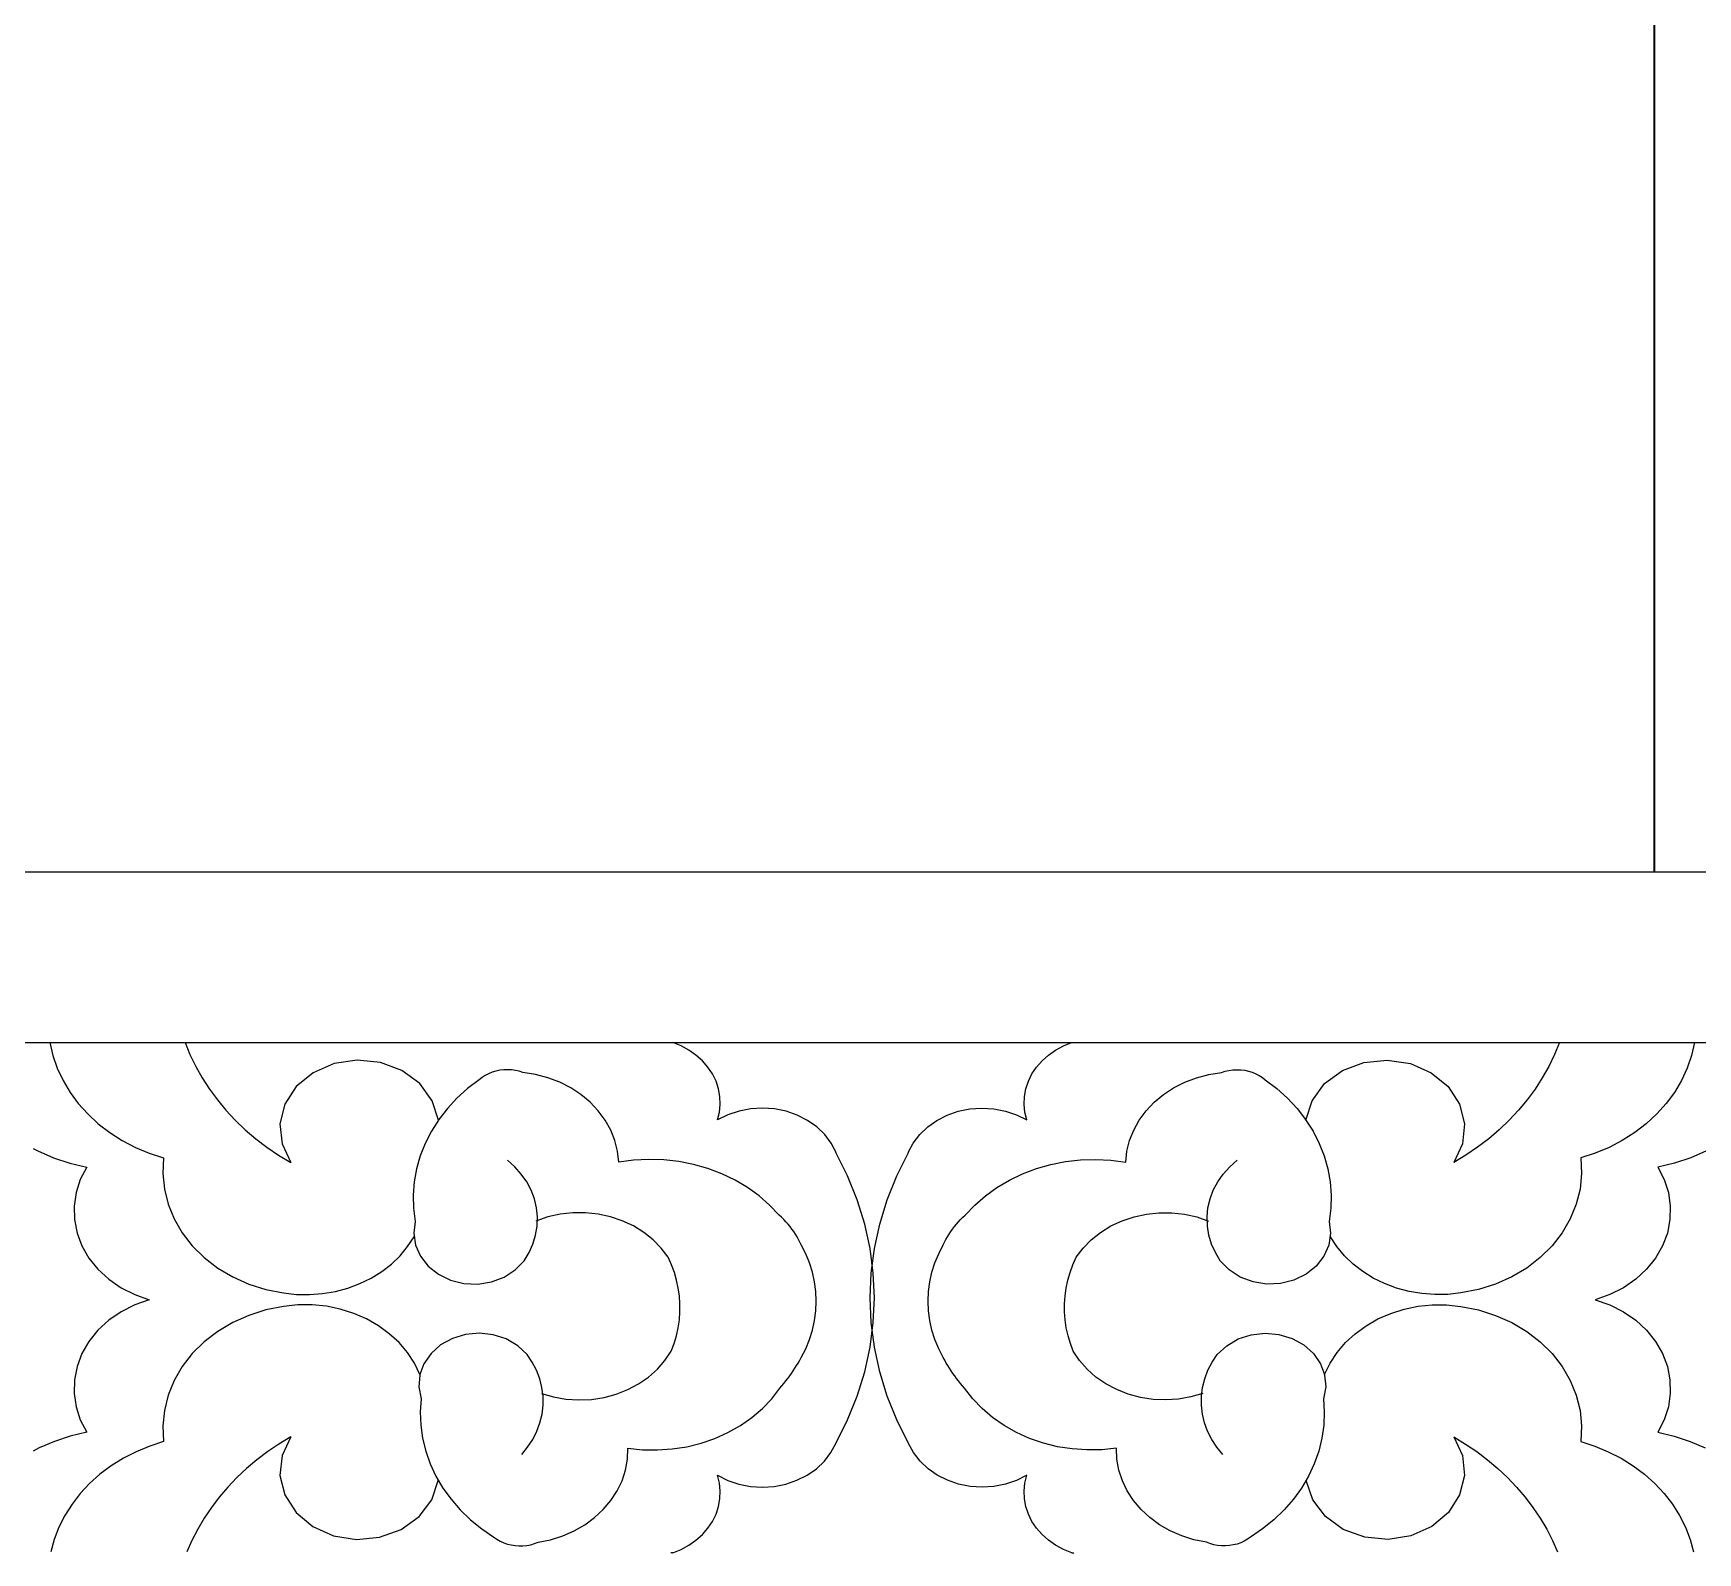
# Model space of a CAD drawing. Extents: x 1188826 to 1909461, y 608442 to 1651179.
# Drawn here: x 1666648.8 to 1666941.8, y 1032543.6 to 1032811.1 of the extents above; entities that cross this region are included whole.
import ezdxf

# ---------------------------------------------------------------- set-up
doc = ezdxf.new("R2010")
doc.units = 0
doc.header["$LTSCALE"] = 1000
doc.header["$MEASUREMENT"] = 0
doc.layers.add('窗', color=4, linetype='Continuous')
doc.layers.add('立面线', color=40, linetype='Continuous')

# ---------------------------------------------------------------- blocks, each defined once
blk = doc.blocks.new('EHYTERHT5EHTER')
at = {"layer": '窗', "ltscale": 3}
blk.add_lwpolyline([(82514.47, -228180.6), (83449.73, -228180.6), (83449.73, -229130.6), (82514.47, -229130.6)], close=True, dxfattribs=at)

msp = doc.modelspace()

# ---------------------------------------------------------------- linework, layer by layer
at = {"layer": '立面线'}
for p, q in [((1666934.15, 1032663.42), (1666934.15, 1033613.42)), ((1669039.81, 1032663.42), (1660727.54, 1032663.42)), ((1660758.89, 1032633.42), (1669008.6, 1032633.42)), ((1666651.76, 1032633.42), (1666652.29, 1032631.14)), ((1666675.54, 1032633.42), (1666676.41, 1032631.3)), ((1666762.86, 1032632.83), (1666761.4, 1032633.42)), ((1666764.23, 1032632.09), (1666762.86, 1032632.83)), ((1666828.78, 1032632.09), (1666830.15, 1032632.83)), ((1666830.15, 1032632.83), (1666831.6, 1032633.42)), ((1666917.46, 1032633.42), (1666916.59, 1032631.3)), ((1666941.24, 1032633.42), (1666940.71, 1032631.14)), ((1666652.29, 1032631.14), (1666653.06, 1032628.9)), ((1666676.41, 1032631.3), (1666677.42, 1032629.23)), ((1666701.79, 1032629.73), (1666698.11, 1032628.12)), ((1666705.85, 1032630.35), (1666701.79, 1032629.73)), ((1666709.96, 1032629.93), (1666705.85, 1032630.35)), ((1666713.73, 1032628.5), (1666709.96, 1032629.93)), ((1666765.48, 1032631.22), (1666764.23, 1032632.09)), ((1666766.6, 1032630.22), (1666765.48, 1032631.22)), ((1666767.57, 1032629.11), (1666766.6, 1032630.22)), ((1666825.43, 1032629.11), (1666826.4, 1032630.22)), ((1666826.4, 1032630.22), (1666827.52, 1032631.22)), ((1666827.52, 1032631.22), (1666828.78, 1032632.09)), ((1666879.27, 1032628.5), (1666883.05, 1032629.93)), ((1666883.05, 1032629.93), (1666887.15, 1032630.35)), ((1666887.15, 1032630.35), (1666891.22, 1032629.73)), ((1666891.22, 1032629.73), (1666894.9, 1032628.12)), ((1666916.59, 1032631.3), (1666915.59, 1032629.23)), ((1666940.71, 1032631.14), (1666939.94, 1032628.9)), ((1666653.06, 1032628.9), (1666654.07, 1032626.74)), ((1666677.42, 1032629.23), (1666678.56, 1032627.2)), ((1666678.56, 1032627.2), (1666679.83, 1032625.24)), ((1666698.11, 1032628.12), (1666695.13, 1032625.67)), ((1666716.86, 1032626.19), (1666713.73, 1032628.5)), ((1666727.32, 1032626.86), (1666725.29, 1032625.31)), ((1666727.83, 1032627.26), (1666727.32, 1032626.86)), ((1666728.39, 1032627.62), (1666727.83, 1032627.26)), ((1666728.98, 1032627.93), (1666728.39, 1032627.62)), ((1666729.61, 1032628.19), (1666728.98, 1032627.93)), ((1666730.26, 1032628.39), (1666729.61, 1032628.19)), ((1666730.94, 1032628.54), (1666730.26, 1032628.39)), ((1666731.63, 1032628.62), (1666730.94, 1032628.54)), ((1666732.32, 1032628.64), (1666731.63, 1032628.62)), ((1666733.02, 1032628.61), (1666732.32, 1032628.64)), ((1666733.7, 1032628.51), (1666733.02, 1032628.61)), ((1666734.38, 1032628.36), (1666733.7, 1032628.51)), ((1666735.03, 1032628.14), (1666734.38, 1032628.36)), ((1666737.25, 1032627.79), (1666735.03, 1032628.14)), ((1666739.42, 1032627.22), (1666737.25, 1032627.79)), ((1666741.49, 1032626.44), (1666739.42, 1032627.22)), ((1666768.38, 1032627.91), (1666767.57, 1032629.11)), ((1666769.01, 1032626.63), (1666768.38, 1032627.91)), ((1666823.99, 1032626.63), (1666824.62, 1032627.91)), ((1666824.62, 1032627.91), (1666825.43, 1032629.11)), ((1666851.51, 1032626.44), (1666853.58, 1032627.22)), ((1666853.58, 1032627.22), (1666855.75, 1032627.79)), ((1666855.75, 1032627.79), (1666857.98, 1032628.14)), ((1666857.98, 1032628.14), (1666858.63, 1032628.36)), ((1666858.63, 1032628.36), (1666859.3, 1032628.51)), ((1666859.3, 1032628.51), (1666859.99, 1032628.61)), ((1666859.99, 1032628.61), (1666860.68, 1032628.64)), ((1666860.68, 1032628.64), (1666861.38, 1032628.62)), ((1666861.38, 1032628.62), (1666862.07, 1032628.54)), ((1666862.07, 1032628.54), (1666862.74, 1032628.39)), ((1666862.74, 1032628.39), (1666863.4, 1032628.19)), ((1666863.4, 1032628.19), (1666864.02, 1032627.93)), ((1666864.02, 1032627.93), (1666864.62, 1032627.62)), ((1666864.62, 1032627.62), (1666865.17, 1032627.26)), ((1666865.17, 1032627.26), (1666865.68, 1032626.86)), ((1666865.68, 1032626.86), (1666867.72, 1032625.31)), ((1666876.14, 1032626.19), (1666879.27, 1032628.5)), ((1666894.9, 1032628.12), (1666897.87, 1032625.67)), ((1666914.45, 1032627.2), (1666913.17, 1032625.24)), ((1666915.59, 1032629.23), (1666914.45, 1032627.2)), ((1666939.94, 1032628.9), (1666938.93, 1032626.74)), ((1666654.07, 1032626.74), (1666655.31, 1032624.66)), ((1666655.31, 1032624.66), (1666656.76, 1032622.69)), ((1666679.83, 1032625.24), (1666681.23, 1032623.34)), ((1666695.13, 1032625.67), (1666693.13, 1032622.57)), ((1666719.07, 1032623.19), (1666716.86, 1032626.19)), ((1666725.29, 1032625.31), (1666723.41, 1032623.62)), ((1666743.44, 1032625.45), (1666741.49, 1032626.44)), ((1666745.24, 1032624.27), (1666743.44, 1032625.45)), ((1666746.87, 1032622.92), (1666745.24, 1032624.27)), ((1666769.45, 1032625.3), (1666769.01, 1032626.63)), ((1666769.7, 1032623.93), (1666769.45, 1032625.3)), ((1666769.76, 1032622.54), (1666769.7, 1032623.93)), ((1666823.25, 1032622.54), (1666823.3, 1032623.93)), ((1666823.3, 1032623.93), (1666823.55, 1032625.3)), ((1666823.55, 1032625.3), (1666823.99, 1032626.63)), ((1666846.14, 1032622.92), (1666847.76, 1032624.27)), ((1666847.76, 1032624.27), (1666849.56, 1032625.45)), ((1666849.56, 1032625.45), (1666851.51, 1032626.44)), ((1666867.72, 1032625.31), (1666869.59, 1032623.62)), ((1666873.94, 1032623.19), (1666876.14, 1032626.19)), ((1666897.87, 1032625.67), (1666899.88, 1032622.57)), ((1666913.17, 1032625.24), (1666911.78, 1032623.34)), ((1666937.7, 1032624.66), (1666936.24, 1032622.69)), ((1666938.93, 1032626.74), (1666937.7, 1032624.66)), ((1666656.76, 1032622.69), (1666658.42, 1032620.85)), ((1666681.23, 1032623.34), (1666682.75, 1032621.51)), ((1666682.75, 1032621.51), (1666684.39, 1032619.75)), ((1666693.13, 1032622.57), (1666692.26, 1032619.11)), ((1666720.16, 1032619.78), (1666719.07, 1032623.19)), ((1666721.72, 1032621.8), (1666720.21, 1032619.86)), ((1666723.41, 1032623.62), (1666721.72, 1032621.8)), ((1666748.29, 1032621.41), (1666746.87, 1032622.92)), ((1666749.5, 1032619.77), (1666748.29, 1032621.41)), ((1666769.28, 1032619.8), (1666769.62, 1032621.16)), ((1666769.62, 1032621.16), (1666769.76, 1032622.54)), ((1666773.06, 1032621.36), (1666771.1, 1032620.71)), ((1666775.11, 1032621.76), (1666773.06, 1032621.36)), ((1666777.21, 1032621.88), (1666775.11, 1032621.76)), ((1666779.31, 1032621.73), (1666777.21, 1032621.88)), ((1666781.35, 1032621.32), (1666779.31, 1032621.73)), ((1666783.3, 1032620.64), (1666781.35, 1032621.32)), ((1666809.7, 1032620.64), (1666811.65, 1032621.32)), ((1666811.65, 1032621.32), (1666813.7, 1032621.73)), ((1666813.7, 1032621.73), (1666815.79, 1032621.88)), ((1666815.79, 1032621.88), (1666817.89, 1032621.76)), ((1666817.89, 1032621.76), (1666819.94, 1032621.36)), ((1666819.94, 1032621.36), (1666821.9, 1032620.71)), ((1666823.39, 1032621.16), (1666823.25, 1032622.54)), ((1666823.73, 1032619.8), (1666823.39, 1032621.16)), ((1666843.5, 1032619.77), (1666844.71, 1032621.41)), ((1666844.71, 1032621.41), (1666846.14, 1032622.92)), ((1666869.59, 1032623.62), (1666871.29, 1032621.8)), ((1666871.29, 1032621.8), (1666872.79, 1032619.86)), ((1666872.85, 1032619.78), (1666873.94, 1032623.19)), ((1666899.88, 1032622.57), (1666900.74, 1032619.11)), ((1666910.26, 1032621.51), (1666908.62, 1032619.75)), ((1666911.78, 1032623.34), (1666910.26, 1032621.51)), ((1666936.24, 1032622.69), (1666934.59, 1032620.85)), ((1666658.42, 1032620.85), (1666660.27, 1032619.14)), ((1666660.27, 1032619.14), (1666662.29, 1032617.58)), ((1666684.39, 1032619.75), (1666686.14, 1032618.08)), ((1666686.14, 1032618.08), (1666688, 1032616.49)), ((1666692.26, 1032619.11), (1666692.62, 1032615.59)), ((1666720.16, 1032619.78), (1666718.91, 1032617.82)), ((1666720.21, 1032619.86), (1666720.16, 1032619.78)), ((1666750.48, 1032618.02), (1666749.5, 1032619.77)), ((1666751.21, 1032616.18), (1666750.48, 1032618.02)), ((1666771.1, 1032620.71), (1666769.28, 1032619.8)), ((1666785.11, 1032619.72), (1666783.3, 1032620.64)), ((1666786.74, 1032618.58), (1666785.11, 1032619.72)), ((1666788.14, 1032617.23), (1666786.74, 1032618.58)), ((1666804.86, 1032617.23), (1666806.27, 1032618.58)), ((1666806.27, 1032618.58), (1666807.89, 1032619.72)), ((1666807.89, 1032619.72), (1666809.7, 1032620.64)), ((1666821.9, 1032620.71), (1666823.73, 1032619.8)), ((1666841.8, 1032616.18), (1666842.53, 1032618.02)), ((1666842.53, 1032618.02), (1666843.5, 1032619.77)), ((1666872.79, 1032619.86), (1666872.85, 1032619.78)), ((1666872.85, 1032619.78), (1666874.09, 1032617.82)), ((1666900.74, 1032619.11), (1666900.39, 1032615.59)), ((1666906.87, 1032618.08), (1666905.01, 1032616.49)), ((1666908.62, 1032619.75), (1666906.87, 1032618.08)), ((1666932.74, 1032619.14), (1666930.71, 1032617.58)), ((1666934.59, 1032620.85), (1666932.74, 1032619.14)), ((1666662.29, 1032617.58), (1666664.47, 1032616.19)), ((1666664.47, 1032616.19), (1666666.8, 1032614.97)), ((1666688, 1032616.49), (1666689.96, 1032615)), ((1666692.62, 1032615.59), (1666694.15, 1032612.3)), ((1666717.82, 1032615.68), (1666716.95, 1032613.47)), ((1666718.91, 1032617.82), (1666717.82, 1032615.68)), ((1666751.68, 1032614.28), (1666751.21, 1032616.18)), ((1666789.29, 1032615.73), (1666788.14, 1032617.23)), ((1666790.17, 1032614.09), (1666789.29, 1032615.73)), ((1666802.84, 1032614.09), (1666803.71, 1032615.73)), ((1666803.71, 1032615.73), (1666804.86, 1032617.23)), ((1666841.33, 1032614.28), (1666841.8, 1032616.18)), ((1666874.09, 1032617.82), (1666875.18, 1032615.68)), ((1666875.18, 1032615.68), (1666876.05, 1032613.47)), ((1666900.39, 1032615.59), (1666898.85, 1032612.3)), ((1666905.01, 1032616.49), (1666903.05, 1032615)), ((1666928.53, 1032616.19), (1666926.21, 1032614.97)), ((1666930.71, 1032617.58), (1666928.53, 1032616.19)), ((1666648.83, 1032614.79), (1666649.64, 1032614.35)), ((1666649.64, 1032614.35), (1666652.39, 1032613.15)), ((1666652.39, 1032613.15), (1666655.26, 1032612.19)), ((1666655.26, 1032612.19), (1666658.23, 1032611.49)), ((1666666.8, 1032614.97), (1666669.24, 1032613.94)), ((1666669.24, 1032613.94), (1666671.78, 1032613.11)), ((1666671.78, 1032613.11), (1666671.64, 1032610.38)), ((1666689.96, 1032615), (1666692.01, 1032613.6)), ((1666692.01, 1032613.6), (1666694.15, 1032612.3)), ((1666716.95, 1032613.47), (1666716.31, 1032611.21)), ((1666733.58, 1032611.56), (1666732.28, 1032612.72)), ((1666751.88, 1032612.35), (1666751.68, 1032614.28)), ((1666754.51, 1032612.7), (1666751.88, 1032612.35)), ((1666757.17, 1032612.84), (1666754.51, 1032612.7)), ((1666759.83, 1032612.76), (1666757.17, 1032612.84)), ((1666762.47, 1032612.47), (1666759.83, 1032612.76)), ((1666765.07, 1032611.96), (1666762.47, 1032612.47)), ((1666792.17, 1032609.95), (1666790.12, 1032614.09)), ((1666800.83, 1032609.95), (1666802.88, 1032614.09)), ((1666827.94, 1032611.96), (1666830.53, 1032612.47)), ((1666830.53, 1032612.47), (1666833.17, 1032612.76)), ((1666833.17, 1032612.76), (1666835.84, 1032612.84)), ((1666835.84, 1032612.84), (1666838.49, 1032612.7)), ((1666838.49, 1032612.7), (1666841.12, 1032612.35)), ((1666841.12, 1032612.35), (1666841.33, 1032614.28)), ((1666859.43, 1032611.56), (1666860.73, 1032612.72)), ((1666876.05, 1032613.47), (1666876.7, 1032611.21)), ((1666900.99, 1032613.6), (1666898.85, 1032612.3)), ((1666903.05, 1032615), (1666900.99, 1032613.6)), ((1666923.76, 1032613.94), (1666921.22, 1032613.11)), ((1666921.22, 1032613.11), (1666921.36, 1032610.38)), ((1666926.21, 1032614.97), (1666923.76, 1032613.94)), ((1666937.74, 1032612.19), (1666934.77, 1032611.49)), ((1666940.62, 1032613.15), (1666937.74, 1032612.19)), ((1666943.36, 1032614.35), (1666940.62, 1032613.15)), ((1666657.11, 1032609.31), (1666656.37, 1032607.01)), ((1666658.23, 1032611.49), (1666657.11, 1032609.31)), ((1666671.64, 1032610.38), (1666671.91, 1032607.64)), ((1666716.31, 1032611.21), (1666715.9, 1032608.91)), ((1666734.72, 1032610.28), (1666733.58, 1032611.56)), ((1666735.69, 1032608.9), (1666734.72, 1032610.28)), ((1666767.59, 1032611.25), (1666765.07, 1032611.96)), ((1666770.03, 1032610.33), (1666767.59, 1032611.25)), ((1666772.36, 1032609.22), (1666770.03, 1032610.33)), ((1666774.55, 1032607.92), (1666772.36, 1032609.22)), ((1666793.86, 1032605.75), (1666792.17, 1032609.95)), ((1666799.14, 1032605.75), (1666800.83, 1032609.95)), ((1666818.46, 1032607.92), (1666820.65, 1032609.22)), ((1666820.65, 1032609.22), (1666822.97, 1032610.33)), ((1666822.97, 1032610.33), (1666825.41, 1032611.25)), ((1666825.41, 1032611.25), (1666827.94, 1032611.96)), ((1666857.32, 1032608.9), (1666858.28, 1032610.28)), ((1666858.28, 1032610.28), (1666859.43, 1032611.56)), ((1666876.7, 1032611.21), (1666877.11, 1032608.91)), ((1666921.36, 1032610.38), (1666921.09, 1032607.64)), ((1666934.77, 1032611.49), (1666935.89, 1032609.31)), ((1666935.89, 1032609.31), (1666936.64, 1032607.01)), ((1666656.37, 1032607.01), (1666656.02, 1032604.64)), ((1666671.91, 1032607.64), (1666672.57, 1032604.96)), ((1666715.9, 1032608.91), (1666715.72, 1032606.58)), ((1666715.72, 1032606.58), (1666715.78, 1032604.25)), ((1666736.46, 1032607.43), (1666735.69, 1032608.9)), ((1666737.04, 1032605.9), (1666736.46, 1032607.43)), ((1666776.58, 1032606.46), (1666774.55, 1032607.92)), ((1666778.45, 1032604.83), (1666776.58, 1032606.46)), ((1666814.55, 1032604.83), (1666816.42, 1032606.46)), ((1666816.42, 1032606.46), (1666818.46, 1032607.92)), ((1666855.96, 1032605.9), (1666856.54, 1032607.43)), ((1666856.54, 1032607.43), (1666857.32, 1032608.9)), ((1666877.11, 1032608.91), (1666877.28, 1032606.58)), ((1666877.28, 1032606.58), (1666877.22, 1032604.25)), ((1666921.09, 1032607.64), (1666920.43, 1032604.96)), ((1666936.64, 1032607.01), (1666936.98, 1032604.64)), ((1666656.02, 1032604.64), (1666656.08, 1032602.25)), ((1666672.57, 1032604.96), (1666673.63, 1032602.37)), ((1666715.78, 1032604.25), (1666716.08, 1032601.94)), ((1666737.41, 1032604.32), (1666737.04, 1032605.9)), ((1666737.57, 1032602.72), (1666737.41, 1032604.32)), ((1666743.78, 1032603.46), (1666741.56, 1032603.21)), ((1666746.02, 1032603.46), (1666743.78, 1032603.46)), ((1666748.25, 1032603.23), (1666746.02, 1032603.46)), ((1666780.13, 1032603.06), (1666778.45, 1032604.83)), ((1666795.18, 1032601.48), (1666793.86, 1032605.75)), ((1666797.83, 1032601.48), (1666799.14, 1032605.75)), ((1666812.88, 1032603.06), (1666814.55, 1032604.83)), ((1666844.76, 1032603.23), (1666846.98, 1032603.46)), ((1666846.98, 1032603.46), (1666849.22, 1032603.46)), ((1666849.22, 1032603.46), (1666851.45, 1032603.21)), ((1666855.43, 1032602.72), (1666855.59, 1032604.32)), ((1666855.59, 1032604.32), (1666855.96, 1032605.9)), ((1666877.22, 1032604.25), (1666876.92, 1032601.94)), ((1666920.43, 1032604.96), (1666919.38, 1032602.37)), ((1666936.98, 1032604.64), (1666936.92, 1032602.25)), ((1666656.08, 1032602.25), (1666656.55, 1032599.9)), ((1666673.63, 1032602.37), (1666675.05, 1032599.92)), ((1666716.08, 1032601.94), (1666715.82, 1032599.85)), ((1666737.25, 1032599.51), (1666737.52, 1032601.11)), ((1666739.39, 1032602.72), (1666737.3, 1032602.01)), ((1666737.52, 1032601.11), (1666737.57, 1032602.72)), ((1666741.56, 1032603.21), (1666739.39, 1032602.72)), ((1666750.42, 1032602.76), (1666748.25, 1032603.23)), ((1666752.51, 1032602.06), (1666750.42, 1032602.76)), ((1666754.48, 1032601.14), (1666752.51, 1032602.06)), ((1666756.3, 1032600.02), (1666754.48, 1032601.14)), ((1666780.54, 1032602.68), (1666780.13, 1032603.06)), ((1666780.94, 1032602.28), (1666780.54, 1032602.68)), ((1666781.32, 1032601.88), (1666780.94, 1032602.28)), ((1666781.69, 1032601.46), (1666781.32, 1032601.88)), ((1666782.04, 1032601.04), (1666781.69, 1032601.46)), ((1666782.37, 1032600.6), (1666782.04, 1032601.04)), ((1666782.69, 1032600.16), (1666782.37, 1032600.6)), ((1666796.12, 1032597.17), (1666795.18, 1032601.48)), ((1666796.88, 1032597.17), (1666797.83, 1032601.48)), ((1666810.32, 1032600.16), (1666810.63, 1032600.6)), ((1666810.63, 1032600.6), (1666810.97, 1032601.04)), ((1666810.97, 1032601.04), (1666811.32, 1032601.46)), ((1666811.32, 1032601.46), (1666811.68, 1032601.88)), ((1666811.68, 1032601.88), (1666812.06, 1032602.28)), ((1666812.06, 1032602.28), (1666812.46, 1032602.68)), ((1666812.46, 1032602.68), (1666812.88, 1032603.06)), ((1666836.7, 1032600.02), (1666838.52, 1032601.14)), ((1666838.52, 1032601.14), (1666840.49, 1032602.06)), ((1666840.49, 1032602.06), (1666842.58, 1032602.76)), ((1666842.58, 1032602.76), (1666844.76, 1032603.23)), ((1666851.45, 1032603.21), (1666853.62, 1032602.72)), ((1666853.62, 1032602.72), (1666855.7, 1032602.01)), ((1666855.49, 1032601.11), (1666855.43, 1032602.72)), ((1666855.75, 1032599.51), (1666855.49, 1032601.11)), ((1666876.92, 1032601.94), (1666877.19, 1032599.85)), ((1666919.38, 1032602.37), (1666917.95, 1032599.92)), ((1666936.92, 1032602.25), (1666936.46, 1032599.9)), ((1666656.55, 1032599.9), (1666657.4, 1032597.63)), ((1666657.4, 1032597.63), (1666658.63, 1032595.49)), ((1666675.05, 1032599.92), (1666676.82, 1032597.64)), ((1666676.82, 1032597.64), (1666678.92, 1032595.57)), ((1666713.39, 1032595.91), (1666714.73, 1032597.51)), ((1666714.73, 1032597.51), (1666715.85, 1032599.22)), ((1666715.82, 1032599.85), (1666716.13, 1032597.77)), ((1666716.13, 1032597.77), (1666716.98, 1032595.81)), ((1666736.1, 1032596.45), (1666736.78, 1032597.96)), ((1666736.78, 1032597.96), (1666737.25, 1032599.51)), ((1666757.94, 1032598.72), (1666756.3, 1032600.02)), ((1666759.38, 1032597.24), (1666757.94, 1032598.72)), ((1666782.99, 1032599.71), (1666782.69, 1032600.16)), ((1666783.27, 1032599.25), (1666782.99, 1032599.71)), ((1666783.53, 1032598.78), (1666783.27, 1032599.25)), ((1666783.78, 1032598.3), (1666783.53, 1032598.78)), ((1666784.01, 1032597.82), (1666783.78, 1032598.3)), ((1666784.81, 1032596.25), (1666784.01, 1032597.82)), ((1666808.2, 1032596.25), (1666809, 1032597.82)), ((1666809, 1032597.82), (1666809.23, 1032598.3)), ((1666809.23, 1032598.3), (1666809.47, 1032598.78)), ((1666809.47, 1032598.78), (1666809.73, 1032599.25)), ((1666809.73, 1032599.25), (1666810.02, 1032599.71)), ((1666810.02, 1032599.71), (1666810.32, 1032600.16)), ((1666833.62, 1032597.24), (1666835.06, 1032598.72)), ((1666835.06, 1032598.72), (1666836.7, 1032600.02)), ((1666856.23, 1032597.96), (1666855.75, 1032599.51)), ((1666856.9, 1032596.45), (1666856.23, 1032597.96)), ((1666876.88, 1032597.77), (1666876.02, 1032595.81)), ((1666877.19, 1032599.85), (1666876.88, 1032597.77)), ((1666878.28, 1032597.51), (1666877.15, 1032599.22)), ((1666879.61, 1032595.91), (1666878.28, 1032597.51)), ((1666916.18, 1032597.64), (1666914.09, 1032595.57)), ((1666917.95, 1032599.92), (1666916.18, 1032597.64)), ((1666935.6, 1032597.63), (1666934.37, 1032595.49)), ((1666936.46, 1032599.9), (1666935.6, 1032597.63)), ((1666658.63, 1032595.49), (1666660.21, 1032593.52)), ((1666678.92, 1032595.57), (1666681.3, 1032593.74)), ((1666711.86, 1032594.44), (1666713.39, 1032595.91)), ((1666716.98, 1032595.81), (1666718.35, 1032594.07)), ((1666733.67, 1032593.41), (1666735.23, 1032595.03)), ((1666735.23, 1032595.03), (1666736.1, 1032596.45)), ((1666760.59, 1032595.63), (1666759.38, 1032597.24)), ((1666761.18, 1032594.31), (1666760.59, 1032595.63)), ((1666785.47, 1032594.63), (1666784.81, 1032596.25)), ((1666785.99, 1032592.98), (1666785.47, 1032594.63)), ((1666796.69, 1032592.83), (1666796.12, 1032597.17)), ((1666796.31, 1032592.83), (1666796.88, 1032597.17)), ((1666807.02, 1032592.98), (1666807.54, 1032594.63)), ((1666807.54, 1032594.63), (1666808.2, 1032596.25)), ((1666831.82, 1032594.31), (1666832.41, 1032595.63)), ((1666832.41, 1032595.63), (1666833.62, 1032597.24)), ((1666857.77, 1032595.03), (1666856.9, 1032596.45)), ((1666859.33, 1032593.41), (1666857.77, 1032595.03)), ((1666876.02, 1032595.81), (1666874.66, 1032594.07)), ((1666881.14, 1032594.44), (1666879.61, 1032595.91)), ((1666914.09, 1032595.57), (1666911.7, 1032593.74)), ((1666934.37, 1032595.49), (1666932.79, 1032593.52)), ((1666660.21, 1032593.52), (1666662.11, 1032591.77)), ((1666662.11, 1032591.77), (1666664.28, 1032590.27)), ((1666681.3, 1032593.74), (1666683.93, 1032592.18)), ((1666683.93, 1032592.18), (1666686.77, 1032590.91)), ((1666706.31, 1032590.99), (1666708.3, 1032591.97)), ((1666708.3, 1032591.97), (1666710.16, 1032593.12)), ((1666710.16, 1032593.12), (1666711.86, 1032594.44)), ((1666718.35, 1032594.07), (1666720.14, 1032592.64)), ((1666720.14, 1032592.64), (1666722.27, 1032591.61)), ((1666729.48, 1032591.3), (1666731.72, 1032592.15)), ((1666731.72, 1032592.15), (1666733.67, 1032593.41)), ((1666761.68, 1032592.97), (1666761.18, 1032594.31)), ((1666762.07, 1032591.61), (1666761.68, 1032592.97)), ((1666786.36, 1032591.3), (1666785.99, 1032592.98)), ((1666796.12, 1032588.48), (1666796.31, 1032592.83)), ((1666796.88, 1032588.48), (1666796.69, 1032592.83)), ((1666806.65, 1032591.3), (1666807.02, 1032592.98)), ((1666830.93, 1032591.61), (1666831.33, 1032592.97)), ((1666831.33, 1032592.97), (1666831.82, 1032594.31)), ((1666861.29, 1032592.15), (1666859.33, 1032593.41)), ((1666863.53, 1032591.3), (1666861.29, 1032592.15)), ((1666872.86, 1032592.64), (1666870.73, 1032591.61)), ((1666874.66, 1032594.07), (1666872.86, 1032592.64)), ((1666882.85, 1032593.12), (1666881.14, 1032594.44)), ((1666884.7, 1032591.97), (1666882.85, 1032593.12)), ((1666886.7, 1032590.99), (1666884.7, 1032591.97)), ((1666909.07, 1032592.18), (1666906.23, 1032590.91)), ((1666911.7, 1032593.74), (1666909.07, 1032592.18)), ((1666930.9, 1032591.77), (1666928.73, 1032590.27)), ((1666932.79, 1032593.52), (1666930.9, 1032591.77)), ((1666664.28, 1032590.27), (1666666.68, 1032589.06)), ((1666666.68, 1032589.06), (1666669.26, 1032588.16)), ((1666686.77, 1032590.91), (1666689.77, 1032589.96)), ((1666689.77, 1032589.96), (1666692.89, 1032589.35)), ((1666692.89, 1032589.35), (1666695.17, 1032589.1)), ((1666695.17, 1032589.1), (1666697.47, 1032589.06)), ((1666697.47, 1032589.06), (1666699.76, 1032589.23)), ((1666699.76, 1032589.23), (1666702.01, 1032589.61)), ((1666702.01, 1032589.61), (1666704.2, 1032590.2)), ((1666704.2, 1032590.2), (1666706.31, 1032590.99)), ((1666722.27, 1032591.61), (1666724.63, 1032591.02)), ((1666724.63, 1032591.02), (1666727.07, 1032590.92)), ((1666727.07, 1032590.92), (1666729.48, 1032591.3)), ((1666762.37, 1032590.22), (1666762.07, 1032591.61)), ((1666762.57, 1032588.83), (1666762.37, 1032590.22)), ((1666762.66, 1032587.42), (1666762.57, 1032588.83)), ((1666786.58, 1032589.6), (1666786.36, 1032591.3)), ((1666786.66, 1032587.89), (1666786.58, 1032589.6)), ((1666806.35, 1032587.89), (1666806.42, 1032589.6)), ((1666806.42, 1032589.6), (1666806.65, 1032591.3)), ((1666830.34, 1032587.42), (1666830.44, 1032588.83)), ((1666830.44, 1032588.83), (1666830.63, 1032590.22)), ((1666830.63, 1032590.22), (1666830.93, 1032591.61)), ((1666865.93, 1032590.92), (1666863.53, 1032591.3)), ((1666868.38, 1032591.02), (1666865.93, 1032590.92)), ((1666870.73, 1032591.61), (1666868.38, 1032591.02)), ((1666888.8, 1032590.2), (1666886.7, 1032590.99)), ((1666891, 1032589.61), (1666888.8, 1032590.2)), ((1666893.25, 1032589.23), (1666891, 1032589.61)), ((1666895.54, 1032589.06), (1666893.25, 1032589.23)), ((1666897.83, 1032589.1), (1666895.54, 1032589.06)), ((1666900.11, 1032589.35), (1666897.83, 1032589.1)), ((1666903.23, 1032589.96), (1666900.11, 1032589.35)), ((1666906.23, 1032590.91), (1666903.23, 1032589.96)), ((1666926.32, 1032589.06), (1666923.74, 1032588.16)), ((1666928.73, 1032590.27), (1666926.32, 1032589.06)), ((1666664.28, 1032586.04), (1666662.11, 1032584.55)), ((1666666.68, 1032587.26), (1666664.28, 1032586.04)), ((1666669.26, 1032588.16), (1666666.68, 1032587.26)), ((1666689.77, 1032586.35), (1666686.77, 1032585.4)), ((1666692.89, 1032586.97), (1666689.77, 1032586.35)), ((1666695.39, 1032587.23), (1666692.89, 1032586.97)), ((1666697.91, 1032587.24), (1666695.39, 1032587.23)), ((1666700.42, 1032587), (1666697.91, 1032587.24)), ((1666702.87, 1032586.5), (1666700.42, 1032587)), ((1666705.23, 1032585.76), (1666702.87, 1032586.5)), ((1666762.55, 1032584.61), (1666762.66, 1032586.02)), ((1666762.66, 1032586.02), (1666762.66, 1032587.42)), ((1666786.36, 1032584.48), (1666786.58, 1032586.18)), ((1666786.58, 1032586.18), (1666786.66, 1032587.89)), ((1666796.31, 1032584.12), (1666796.12, 1032588.48)), ((1666796.69, 1032584.12), (1666796.88, 1032588.48)), ((1666806.42, 1032586.18), (1666806.35, 1032587.89)), ((1666806.65, 1032584.48), (1666806.42, 1032586.18)), ((1666830.35, 1032586.02), (1666830.34, 1032587.42)), ((1666830.45, 1032584.61), (1666830.35, 1032586.02)), ((1666887.77, 1032585.76), (1666890.14, 1032586.5)), ((1666890.14, 1032586.5), (1666892.59, 1032587)), ((1666892.59, 1032587), (1666895.09, 1032587.24)), ((1666895.09, 1032587.24), (1666897.61, 1032587.23)), ((1666897.61, 1032587.23), (1666900.11, 1032586.97)), ((1666900.11, 1032586.97), (1666903.23, 1032586.35)), ((1666903.23, 1032586.35), (1666906.23, 1032585.4)), ((1666923.74, 1032588.16), (1666926.32, 1032587.26)), ((1666926.32, 1032587.26), (1666928.73, 1032586.04)), ((1666928.73, 1032586.04), (1666930.9, 1032584.55)), ((1666662.11, 1032584.55), (1666660.21, 1032582.8)), ((1666683.93, 1032584.14), (1666681.3, 1032582.58)), ((1666686.77, 1032585.4), (1666683.93, 1032584.14)), ((1666707.48, 1032584.78), (1666705.23, 1032585.76)), ((1666709.58, 1032583.58), (1666707.48, 1032584.78)), ((1666711.5, 1032582.18), (1666709.58, 1032583.58)), ((1666762.04, 1032581.83), (1666762.34, 1032583.22)), ((1666762.34, 1032583.22), (1666762.55, 1032584.61)), ((1666785.99, 1032582.8), (1666786.36, 1032584.48)), ((1666796.12, 1032579.78), (1666796.69, 1032584.12)), ((1666796.88, 1032579.78), (1666796.31, 1032584.12)), ((1666807.02, 1032582.8), (1666806.65, 1032584.48)), ((1666830.66, 1032583.22), (1666830.45, 1032584.61)), ((1666830.97, 1032581.83), (1666830.66, 1032583.22)), ((1666881.51, 1032582.18), (1666883.43, 1032583.58)), ((1666883.43, 1032583.58), (1666885.52, 1032584.78)), ((1666885.52, 1032584.78), (1666887.77, 1032585.76)), ((1666906.23, 1032585.4), (1666909.07, 1032584.14)), ((1666909.07, 1032584.14), (1666911.7, 1032582.58)), ((1666930.9, 1032584.55), (1666932.79, 1032582.8)), ((1666658.63, 1032580.83), (1666657.4, 1032578.69)), ((1666660.21, 1032582.8), (1666658.63, 1032580.83)), ((1666678.92, 1032580.75), (1666676.82, 1032578.68)), ((1666681.3, 1032582.58), (1666678.92, 1032580.75)), ((1666713.21, 1032580.6), (1666711.5, 1032582.18)), ((1666714.69, 1032578.86), (1666713.21, 1032580.6)), ((1666720.54, 1032580.21), (1666718.84, 1032578.7)), ((1666722.6, 1032581.34), (1666720.54, 1032580.21)), ((1666724.91, 1032582.03), (1666722.6, 1032581.34)), ((1666727.35, 1032582.25), (1666724.91, 1032582.03)), ((1666729.78, 1032581.98), (1666727.35, 1032582.25)), ((1666732.07, 1032581.25), (1666729.78, 1032581.98)), ((1666734.1, 1032580.07), (1666732.07, 1032581.25)), ((1666735.76, 1032578.53), (1666734.1, 1032580.07)), ((1666761.12, 1032579.13), (1666761.63, 1032580.47)), ((1666761.63, 1032580.47), (1666762.04, 1032581.83)), ((1666784.81, 1032579.53), (1666785.47, 1032581.14)), ((1666785.47, 1032581.14), (1666785.99, 1032582.8)), ((1666807.54, 1032581.14), (1666807.02, 1032582.8)), ((1666808.2, 1032579.53), (1666807.54, 1032581.14)), ((1666831.38, 1032580.47), (1666830.97, 1032581.83)), ((1666831.88, 1032579.13), (1666831.38, 1032580.47)), ((1666857.24, 1032578.53), (1666858.9, 1032580.07)), ((1666858.9, 1032580.07), (1666860.93, 1032581.25)), ((1666860.93, 1032581.25), (1666863.23, 1032581.98)), ((1666863.23, 1032581.98), (1666865.65, 1032582.25)), ((1666865.65, 1032582.25), (1666868.09, 1032582.03)), ((1666868.09, 1032582.03), (1666870.4, 1032581.34)), ((1666870.4, 1032581.34), (1666872.46, 1032580.21)), ((1666872.46, 1032580.21), (1666874.16, 1032578.7)), ((1666878.32, 1032578.86), (1666879.8, 1032580.6)), ((1666879.8, 1032580.6), (1666881.51, 1032582.18)), ((1666911.7, 1032582.58), (1666914.09, 1032580.75)), ((1666914.09, 1032580.75), (1666916.18, 1032578.68)), ((1666932.79, 1032582.8), (1666934.37, 1032580.83)), ((1666934.37, 1032580.83), (1666935.6, 1032578.69)), ((1666657.4, 1032578.69), (1666656.55, 1032576.42)), ((1666676.82, 1032578.68), (1666675.05, 1032576.4)), ((1666715.92, 1032576.97), (1666714.69, 1032578.86)), ((1666718.84, 1032578.7), (1666717.59, 1032576.89)), ((1666736.67, 1032577.17), (1666735.76, 1032578.53)), ((1666737.41, 1032575.74), (1666736.67, 1032577.17)), ((1666758.68, 1032575.92), (1666760.02, 1032577.46)), ((1666760.02, 1032577.46), (1666761.12, 1032579.13)), ((1666783.19, 1032576.56), (1666783.47, 1032577.02)), ((1666783.47, 1032577.02), (1666783.74, 1032577.49)), ((1666783.74, 1032577.49), (1666784.01, 1032577.96)), ((1666784.01, 1032577.96), (1666784.81, 1032579.53)), ((1666795.18, 1032575.48), (1666796.12, 1032579.78)), ((1666797.83, 1032575.48), (1666796.88, 1032579.78)), ((1666809, 1032577.96), (1666808.2, 1032579.53)), ((1666809.26, 1032577.49), (1666809, 1032577.96)), ((1666809.53, 1032577.02), (1666809.26, 1032577.49)), ((1666809.81, 1032576.56), (1666809.53, 1032577.02)), ((1666832.99, 1032577.46), (1666831.88, 1032579.13)), ((1666834.33, 1032575.92), (1666832.99, 1032577.46)), ((1666855.59, 1032575.74), (1666856.33, 1032577.17)), ((1666856.33, 1032577.17), (1666857.24, 1032578.53)), ((1666874.16, 1032578.7), (1666875.41, 1032576.89)), ((1666877.09, 1032576.97), (1666878.32, 1032578.86)), ((1666916.18, 1032578.68), (1666917.95, 1032576.4)), ((1666935.6, 1032578.69), (1666936.46, 1032576.42)), ((1666656.08, 1032574.06), (1666656.02, 1032571.68)), ((1666656.55, 1032576.42), (1666656.08, 1032574.06)), ((1666675.05, 1032576.4), (1666673.63, 1032573.94)), ((1666716.88, 1032574.98), (1666715.92, 1032576.97)), ((1666716.86, 1032574.89), (1666716.69, 1032572.8)), ((1666716.88, 1032574.98), (1666716.86, 1032574.89)), ((1666717.59, 1032576.89), (1666716.88, 1032574.98)), ((1666737.98, 1032574.25), (1666737.41, 1032575.74)), ((1666738.36, 1032572.72), (1666737.98, 1032574.25)), ((1666755.38, 1032573.33), (1666757.12, 1032574.54)), ((1666757.12, 1032574.54), (1666758.68, 1032575.92)), ((1666781.32, 1032573.87), (1666781.65, 1032574.31)), ((1666781.65, 1032574.31), (1666781.98, 1032574.75)), ((1666781.98, 1032574.75), (1666782.29, 1032575.2)), ((1666782.29, 1032575.2), (1666782.6, 1032575.65)), ((1666782.6, 1032575.65), (1666782.9, 1032576.1)), ((1666782.9, 1032576.1), (1666783.19, 1032576.56)), ((1666793.86, 1032571.21), (1666795.18, 1032575.48)), ((1666799.14, 1032571.21), (1666797.83, 1032575.48)), ((1666810.1, 1032576.1), (1666809.81, 1032576.56)), ((1666810.4, 1032575.65), (1666810.1, 1032576.1)), ((1666810.71, 1032575.2), (1666810.4, 1032575.65)), ((1666811.03, 1032574.75), (1666810.71, 1032575.2)), ((1666811.35, 1032574.31), (1666811.03, 1032574.75)), ((1666811.69, 1032573.87), (1666811.35, 1032574.31)), ((1666835.88, 1032574.54), (1666834.33, 1032575.92)), ((1666837.63, 1032573.33), (1666835.88, 1032574.54)), ((1666854.64, 1032572.72), (1666855.03, 1032574.25)), ((1666855.03, 1032574.25), (1666855.59, 1032575.74)), ((1666875.41, 1032576.89), (1666876.12, 1032574.98)), ((1666876.12, 1032574.98), (1666877.09, 1032576.97)), ((1666876.12, 1032574.98), (1666876.14, 1032574.89)), ((1666876.14, 1032574.89), (1666876.32, 1032572.8)), ((1666917.95, 1032576.4), (1666919.38, 1032573.94)), ((1666936.46, 1032576.42), (1666936.92, 1032574.06)), ((1666936.92, 1032574.06), (1666936.98, 1032571.68)), ((1666656.02, 1032571.68), (1666656.37, 1032569.31)), ((1666672.57, 1032571.35), (1666671.91, 1032568.67)), ((1666673.63, 1032573.94), (1666672.57, 1032571.35)), ((1666716.69, 1032572.8), (1666717.08, 1032570.73)), ((1666738.28, 1032571.66), (1666740.41, 1032571.05)), ((1666738.56, 1032571.16), (1666738.36, 1032572.72)), ((1666738.57, 1032569.6), (1666738.56, 1032571.16)), ((1666749.29, 1032570.96), (1666751.43, 1032571.53)), ((1666751.43, 1032571.53), (1666753.47, 1032572.33)), ((1666753.47, 1032572.33), (1666755.38, 1032573.33)), ((1666778.82, 1032570.73), (1666780.26, 1032572.59)), ((1666780.26, 1032572.59), (1666780.62, 1032573.01)), ((1666780.62, 1032573.01), (1666780.97, 1032573.44)), ((1666780.97, 1032573.44), (1666781.32, 1032573.87)), ((1666792.17, 1032567), (1666793.86, 1032571.21)), ((1666800.83, 1032567), (1666799.14, 1032571.21)), ((1666812.03, 1032573.44), (1666811.69, 1032573.87)), ((1666812.38, 1032573.01), (1666812.03, 1032573.44)), ((1666812.74, 1032572.59), (1666812.38, 1032573.01)), ((1666814.19, 1032570.73), (1666812.74, 1032572.59)), ((1666839.54, 1032572.33), (1666837.63, 1032573.33)), ((1666841.58, 1032571.53), (1666839.54, 1032572.33)), ((1666843.72, 1032570.96), (1666841.58, 1032571.53)), ((1666854.72, 1032571.66), (1666852.6, 1032571.05)), ((1666854.44, 1032569.6), (1666854.45, 1032571.16)), ((1666854.45, 1032571.16), (1666854.64, 1032572.72)), ((1666876.32, 1032572.8), (1666875.92, 1032570.73)), ((1666919.38, 1032573.94), (1666920.43, 1032571.35)), ((1666920.43, 1032571.35), (1666921.09, 1032568.67)), ((1666936.98, 1032571.68), (1666936.64, 1032569.31)), ((1666656.37, 1032569.31), (1666657.11, 1032567.01)), ((1666671.91, 1032568.67), (1666671.64, 1032565.94)), ((1666717.08, 1032570.73), (1666716.94, 1032568.41)), ((1666716.94, 1032568.41), (1666717.03, 1032566.08)), ((1666738.39, 1032568.04), (1666738.57, 1032569.6)), ((1666740.41, 1032571.05), (1666742.6, 1032570.67)), ((1666742.6, 1032570.67), (1666744.84, 1032570.52)), ((1666744.84, 1032570.52), (1666747.08, 1032570.62)), ((1666747.08, 1032570.62), (1666749.29, 1032570.96)), ((1666775.32, 1032567.42), (1666777.16, 1032569)), ((1666777.16, 1032569), (1666778.82, 1032570.73)), ((1666815.84, 1032569), (1666814.19, 1032570.73)), ((1666817.69, 1032567.42), (1666815.84, 1032569)), ((1666845.93, 1032570.62), (1666843.72, 1032570.96)), ((1666848.16, 1032570.52), (1666845.93, 1032570.62)), ((1666850.4, 1032570.67), (1666848.16, 1032570.52)), ((1666852.6, 1032571.05), (1666850.4, 1032570.67)), ((1666854.62, 1032568.04), (1666854.44, 1032569.6)), ((1666875.92, 1032570.73), (1666876.07, 1032568.41)), ((1666876.07, 1032568.41), (1666875.98, 1032566.08)), ((1666921.09, 1032568.67), (1666921.36, 1032565.94)), ((1666936.64, 1032569.31), (1666935.89, 1032567.01)), ((1666657.11, 1032567.01), (1666658.23, 1032564.82)), ((1666671.64, 1032565.94), (1666671.78, 1032563.2)), ((1666717.03, 1032566.08), (1666717.35, 1032563.77)), ((1666737.47, 1032565.01), (1666738.02, 1032566.5)), ((1666738.02, 1032566.5), (1666738.39, 1032568.04)), ((1666771.11, 1032564.78), (1666773.29, 1032566.01)), ((1666773.29, 1032566.01), (1666775.32, 1032567.42)), ((1666790.12, 1032562.87), (1666792.17, 1032567)), ((1666802.88, 1032562.87), (1666800.83, 1032567)), ((1666819.71, 1032566.01), (1666817.69, 1032567.42)), ((1666821.89, 1032564.78), (1666819.71, 1032566.01)), ((1666854.98, 1032566.5), (1666854.62, 1032568.04)), ((1666855.53, 1032565.01), (1666854.98, 1032566.5)), ((1666875.98, 1032566.08), (1666875.65, 1032563.77)), ((1666921.36, 1032565.94), (1666921.22, 1032563.2)), ((1666935.89, 1032567.01), (1666934.77, 1032564.82)), ((1666652.54, 1032563.23), (1666649.86, 1032562.08)), ((1666655.34, 1032564.15), (1666652.54, 1032563.23)), ((1666658.23, 1032564.82), (1666655.34, 1032564.15)), ((1666669.32, 1032562.4), (1666666.95, 1032561.41)), ((1666671.78, 1032563.2), (1666669.32, 1032562.4)), ((1666692.08, 1032562.76), (1666690.09, 1032561.42)), ((1666694.15, 1032564.01), (1666692.08, 1032562.76)), ((1666694.15, 1032564.01), (1666692.62, 1032560.75)), ((1666717.35, 1032563.77), (1666717.91, 1032561.49)), ((1666735.85, 1032562.2), (1666736.75, 1032563.57)), ((1666736.75, 1032563.57), (1666737.47, 1032565.01)), ((1666763.87, 1032562.29), (1666766.38, 1032562.91)), ((1666766.38, 1032562.91), (1666768.8, 1032563.75)), ((1666768.8, 1032563.75), (1666771.11, 1032564.78)), ((1666789.24, 1032561.24), (1666790.12, 1032562.87)), ((1666803.76, 1032561.24), (1666802.88, 1032562.87)), ((1666824.2, 1032563.75), (1666821.89, 1032564.78)), ((1666826.63, 1032562.91), (1666824.2, 1032563.75)), ((1666829.13, 1032562.29), (1666826.63, 1032562.91)), ((1666856.26, 1032563.57), (1666855.53, 1032565.01)), ((1666857.15, 1032562.2), (1666856.26, 1032563.57)), ((1666875.65, 1032563.77), (1666875.1, 1032561.49)), ((1666898.85, 1032564.01), (1666900.38, 1032560.75)), ((1666898.85, 1032564.01), (1666900.92, 1032562.76)), ((1666900.92, 1032562.76), (1666902.91, 1032561.42)), ((1666921.22, 1032563.2), (1666923.69, 1032562.4)), ((1666923.69, 1032562.4), (1666926.06, 1032561.41)), ((1666934.77, 1032564.82), (1666937.66, 1032564.15)), ((1666937.66, 1032564.15), (1666940.46, 1032563.23)), ((1666940.46, 1032563.23), (1666943.14, 1032562.08)), ((1666649.86, 1032562.08), (1666648.83, 1032561.52)), ((1666664.69, 1032560.25), (1666662.56, 1032558.92)), ((1666666.95, 1032561.41), (1666664.69, 1032560.25)), ((1666688.19, 1032559.98), (1666686.38, 1032558.46)), ((1666690.09, 1032561.42), (1666688.19, 1032559.98)), ((1666692.62, 1032560.75), (1666692.26, 1032557.24)), ((1666717.91, 1032561.49), (1666718.7, 1032559.26)), ((1666734.8, 1032560.92), (1666735.85, 1032562.2)), ((1666753.07, 1032558.17), (1666753.42, 1032560.09)), ((1666753.42, 1032560.09), (1666753.5, 1032562.02)), ((1666753.5, 1032562.02), (1666756.09, 1032561.76)), ((1666756.09, 1032561.76), (1666758.7, 1032561.71)), ((1666758.7, 1032561.71), (1666761.3, 1032561.89)), ((1666761.3, 1032561.89), (1666763.87, 1032562.29)), ((1666786.67, 1032558.42), (1666788.08, 1032559.75)), ((1666788.08, 1032559.75), (1666789.24, 1032561.24)), ((1666804.92, 1032559.75), (1666803.76, 1032561.24)), ((1666806.33, 1032558.42), (1666804.92, 1032559.75)), ((1666831.7, 1032561.89), (1666829.13, 1032562.29)), ((1666834.3, 1032561.71), (1666831.7, 1032561.89)), ((1666836.91, 1032561.76), (1666834.3, 1032561.71)), ((1666839.5, 1032562.02), (1666836.91, 1032561.76)), ((1666839.58, 1032560.09), (1666839.5, 1032562.02)), ((1666839.93, 1032558.17), (1666839.58, 1032560.09)), ((1666858.2, 1032560.92), (1666857.15, 1032562.2)), ((1666875.1, 1032561.49), (1666874.31, 1032559.26)), ((1666900.38, 1032560.75), (1666900.74, 1032557.24)), ((1666902.91, 1032561.42), (1666904.81, 1032559.98)), ((1666904.81, 1032559.98), (1666906.62, 1032558.46)), ((1666926.06, 1032561.41), (1666928.32, 1032560.25)), ((1666928.32, 1032560.25), (1666930.45, 1032558.92)), ((1666660.57, 1032557.44), (1666658.75, 1032555.8)), ((1666662.56, 1032558.92), (1666660.57, 1032557.44)), ((1666684.68, 1032556.85), (1666683.07, 1032555.17)), ((1666686.38, 1032558.46), (1666684.68, 1032556.85)), ((1666692.26, 1032557.24), (1666693.11, 1032553.79)), ((1666718.7, 1032559.26), (1666719.71, 1032557.09)), ((1666719.71, 1032557.09), (1666720.93, 1032555.01)), ((1666752.46, 1032556.3), (1666753.07, 1032558.17)), ((1666769.62, 1032555.89), (1666769.28, 1032557.25)), ((1666769.28, 1032557.25), (1666771.09, 1032556.35)), ((1666783.24, 1032556.38), (1666785.05, 1032557.29)), ((1666785.05, 1032557.29), (1666786.67, 1032558.42)), ((1666807.96, 1032557.29), (1666806.33, 1032558.42)), ((1666809.76, 1032556.38), (1666807.96, 1032557.29)), ((1666823.73, 1032557.25), (1666821.91, 1032556.35)), ((1666823.39, 1032555.89), (1666823.73, 1032557.25)), ((1666840.54, 1032556.3), (1666839.93, 1032558.17)), ((1666873.3, 1032557.09), (1666872.07, 1032555.01)), ((1666874.31, 1032559.26), (1666873.3, 1032557.09)), ((1666900.74, 1032557.24), (1666899.9, 1032553.79)), ((1666906.62, 1032558.46), (1666908.33, 1032556.85)), ((1666908.33, 1032556.85), (1666909.93, 1032555.17)), ((1666930.45, 1032558.92), (1666932.43, 1032557.44)), ((1666932.43, 1032557.44), (1666934.25, 1032555.8)), ((1666657.11, 1032554.04), (1666655.65, 1032552.16)), ((1666658.75, 1032555.8), (1666657.11, 1032554.04)), ((1666683.07, 1032555.17), (1666681.58, 1032553.42)), ((1666693.11, 1032553.79), (1666695.08, 1032550.71)), ((1666718.98, 1032552.95), (1666720.12, 1032556.33)), ((1666720.93, 1032555.01), (1666722.36, 1032553.03)), ((1666750.5, 1032552.81), (1666751.6, 1032554.5)), ((1666751.6, 1032554.5), (1666752.46, 1032556.3)), ((1666769.76, 1032554.51), (1666769.62, 1032555.89)), ((1666769.7, 1032553.12), (1666769.76, 1032554.51)), ((1666771.09, 1032556.35), (1666773.04, 1032555.69)), ((1666773.04, 1032555.69), (1666775.08, 1032555.3)), ((1666775.08, 1032555.3), (1666777.17, 1032555.17)), ((1666777.17, 1032555.17), (1666779.26, 1032555.31)), ((1666779.26, 1032555.31), (1666781.3, 1032555.72)), ((1666781.3, 1032555.72), (1666783.24, 1032556.38)), ((1666811.71, 1032555.72), (1666809.76, 1032556.38)), ((1666813.75, 1032555.31), (1666811.71, 1032555.72)), ((1666815.83, 1032555.17), (1666813.75, 1032555.31)), ((1666817.92, 1032555.3), (1666815.83, 1032555.17)), ((1666819.96, 1032555.69), (1666817.92, 1032555.3)), ((1666821.91, 1032556.35), (1666819.96, 1032555.69)), ((1666823.25, 1032554.51), (1666823.39, 1032555.89)), ((1666823.3, 1032553.12), (1666823.25, 1032554.51)), ((1666841.4, 1032554.5), (1666840.54, 1032556.3)), ((1666842.5, 1032552.81), (1666841.4, 1032554.5)), ((1666872.07, 1032555.01), (1666870.64, 1032553.03)), ((1666874.03, 1032552.95), (1666872.88, 1032556.33)), ((1666899.9, 1032553.79), (1666897.92, 1032550.71)), ((1666909.93, 1032555.17), (1666911.43, 1032553.42)), ((1666934.25, 1032555.8), (1666935.9, 1032554.04)), ((1666935.9, 1032554.04), (1666937.35, 1032552.16)), ((1666655.65, 1032552.16), (1666654.4, 1032550.17)), ((1666680.2, 1032551.6), (1666678.93, 1032549.72)), ((1666681.58, 1032553.42), (1666680.2, 1032551.6)), ((1666695.08, 1032550.71), (1666698.02, 1032548.24)), ((1666716.73, 1032550), (1666718.98, 1032552.95)), ((1666722.36, 1032553.03), (1666723.99, 1032551.16)), ((1666723.99, 1032551.16), (1666725.8, 1032549.42)), ((1666747.64, 1032549.81), (1666749.17, 1032551.24)), ((1666749.17, 1032551.24), (1666750.5, 1032552.81)), ((1666769.01, 1032550.42), (1666769.45, 1032551.75)), ((1666769.45, 1032551.75), (1666769.7, 1032553.12)), ((1666823.55, 1032551.75), (1666823.3, 1032553.12)), ((1666823.99, 1032550.42), (1666823.55, 1032551.75)), ((1666843.83, 1032551.24), (1666842.5, 1032552.81)), ((1666845.37, 1032549.81), (1666843.83, 1032551.24)), ((1666869.01, 1032551.16), (1666867.2, 1032549.42)), ((1666870.64, 1032553.03), (1666869.01, 1032551.16)), ((1666876.28, 1032550), (1666874.03, 1032552.95)), ((1666897.92, 1032550.71), (1666894.98, 1032548.24)), ((1666911.43, 1032553.42), (1666912.81, 1032551.6)), ((1666912.81, 1032551.6), (1666914.07, 1032549.72)), ((1666937.35, 1032552.16), (1666938.61, 1032550.17)), ((1666653.35, 1032548.1), (1666652.53, 1032545.96)), ((1666654.4, 1032550.17), (1666653.35, 1032548.1)), ((1666677.79, 1032547.78), (1666676.77, 1032545.79)), ((1666678.93, 1032549.72), (1666677.79, 1032547.78)), ((1666698.02, 1032548.24), (1666701.67, 1032546.62)), ((1666709.8, 1032546.35), (1666713.58, 1032547.74)), ((1666713.58, 1032547.74), (1666716.73, 1032550)), ((1666725.8, 1032549.42), (1666727.78, 1032547.83)), ((1666727.78, 1032547.83), (1666729.91, 1032546.38)), ((1666744.03, 1032547.47), (1666745.92, 1032548.55)), ((1666745.92, 1032548.55), (1666747.64, 1032549.81)), ((1666766.6, 1032546.83), (1666767.57, 1032547.94)), ((1666767.57, 1032547.94), (1666768.38, 1032549.14)), ((1666768.38, 1032549.14), (1666769.01, 1032550.42)), ((1666824.62, 1032549.14), (1666823.99, 1032550.42)), ((1666825.43, 1032547.94), (1666824.62, 1032549.14)), ((1666826.4, 1032546.83), (1666825.43, 1032547.94)), ((1666847.09, 1032548.55), (1666845.37, 1032549.81)), ((1666848.97, 1032547.47), (1666847.09, 1032548.55)), ((1666865.22, 1032547.83), (1666863.09, 1032546.38)), ((1666867.2, 1032549.42), (1666865.22, 1032547.83)), ((1666879.42, 1032547.74), (1666876.28, 1032550)), ((1666883.21, 1032546.35), (1666879.42, 1032547.74)), ((1666894.98, 1032548.24), (1666891.33, 1032546.62)), ((1666914.07, 1032549.72), (1666915.22, 1032547.78)), ((1666915.22, 1032547.78), (1666916.24, 1032545.79)), ((1666938.61, 1032550.17), (1666939.65, 1032548.1)), ((1666939.65, 1032548.1), (1666940.47, 1032545.96)), ((1666652.53, 1032545.96), (1666651.93, 1032543.76)), ((1666676.77, 1032545.79), (1666675.88, 1032543.76)), ((1666701.67, 1032546.62), (1666705.71, 1032545.97)), ((1666705.71, 1032545.97), (1666709.8, 1032546.35)), ((1666729.91, 1032546.38), (1666730.45, 1032546)), ((1666730.45, 1032546), (1666731.02, 1032545.66)), ((1666731.02, 1032545.66), (1666731.64, 1032545.38)), ((1666731.64, 1032545.38), (1666732.28, 1032545.16)), ((1666732.28, 1032545.16), (1666732.95, 1032544.99)), ((1666732.95, 1032544.99), (1666733.63, 1032544.87)), ((1666733.63, 1032544.87), (1666734.32, 1032544.82)), ((1666734.32, 1032544.82), (1666735.02, 1032544.83)), ((1666735.02, 1032544.83), (1666735.71, 1032544.9)), ((1666735.71, 1032544.9), (1666736.39, 1032545.03)), ((1666736.39, 1032545.03), (1666737.05, 1032545.22)), ((1666737.05, 1032545.22), (1666737.69, 1032545.46)), ((1666737.69, 1032545.46), (1666739.89, 1032545.91)), ((1666739.89, 1032545.91), (1666742.02, 1032546.59)), ((1666742.02, 1032546.59), (1666744.03, 1032547.47)), ((1666762.86, 1032544.22), (1666764.23, 1032544.96)), ((1666764.23, 1032544.96), (1666765.48, 1032545.83)), ((1666765.48, 1032545.83), (1666766.6, 1032546.83)), ((1666827.52, 1032545.83), (1666826.4, 1032546.83)), ((1666828.78, 1032544.96), (1666827.52, 1032545.83)), ((1666830.15, 1032544.22), (1666828.78, 1032544.96)), ((1666850.99, 1032546.59), (1666848.97, 1032547.47)), ((1666853.11, 1032545.91), (1666850.99, 1032546.59)), ((1666855.32, 1032545.46), (1666853.11, 1032545.91)), ((1666855.95, 1032545.22), (1666855.32, 1032545.46)), ((1666856.61, 1032545.03), (1666855.95, 1032545.22)), ((1666857.29, 1032544.9), (1666856.61, 1032545.03)), ((1666857.98, 1032544.83), (1666857.29, 1032544.9)), ((1666858.68, 1032544.82), (1666857.98, 1032544.83)), ((1666859.37, 1032544.87), (1666858.68, 1032544.82)), ((1666860.06, 1032544.99), (1666859.37, 1032544.87)), ((1666860.72, 1032545.16), (1666860.06, 1032544.99)), ((1666861.37, 1032545.38), (1666860.72, 1032545.16)), ((1666861.98, 1032545.66), (1666861.37, 1032545.38)), ((1666862.56, 1032546), (1666861.98, 1032545.66)), ((1666863.09, 1032546.38), (1666862.56, 1032546)), ((1666887.29, 1032545.97), (1666883.21, 1032546.35)), ((1666891.33, 1032546.62), (1666887.29, 1032545.97)), ((1666916.24, 1032545.79), (1666917.13, 1032543.76)), ((1666940.47, 1032545.96), (1666941.07, 1032543.76)), ((1666761.39, 1032543.63), (1666761.04, 1032543.63)), ((1666761.39, 1032543.63), (1666762.86, 1032544.22)), ((1666831.61, 1032543.63), (1666830.15, 1032544.22)), ((1666831.61, 1032543.63), (1666831.96, 1032543.63))]:
    msp.add_line(p, q, dxfattribs=at)

# ---------------------------------------------------------------- block references
at = {"layer": '窗'}
msp.add_blockref('EHYTERHT5EHTER', (1583484.46, 1261794.02), dxfattribs=at)

doc.saveas('drawing.dxf')
